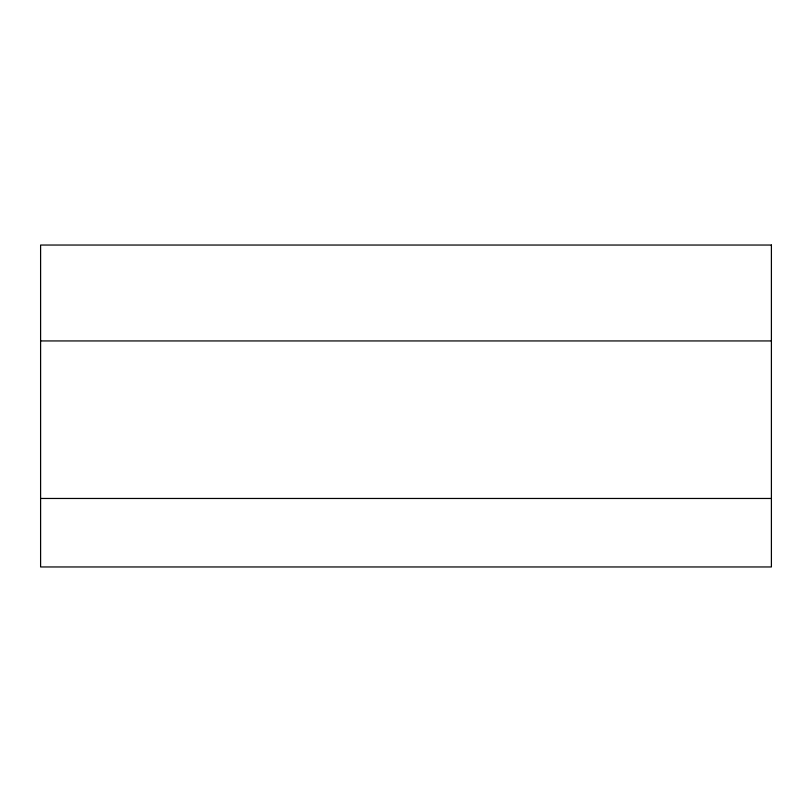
<?xml version="1.0" encoding="UTF-8"?>
<svg xmlns="http://www.w3.org/2000/svg" width="812" height="812" viewBox="0 0 812 812"><rect width="100%" height="100%" fill="white"/><g stroke="black" fill="none" stroke-linecap="round" stroke-linejoin="round"><path stroke-width="1.22" d="M40.6 340.938L771.4 340.938M40.6 498.466L771.4 498.466M771.4 245.041L40.6 245.041L40.6 566.959L771.4 566.959L771.4 245.041"/></g></svg>
